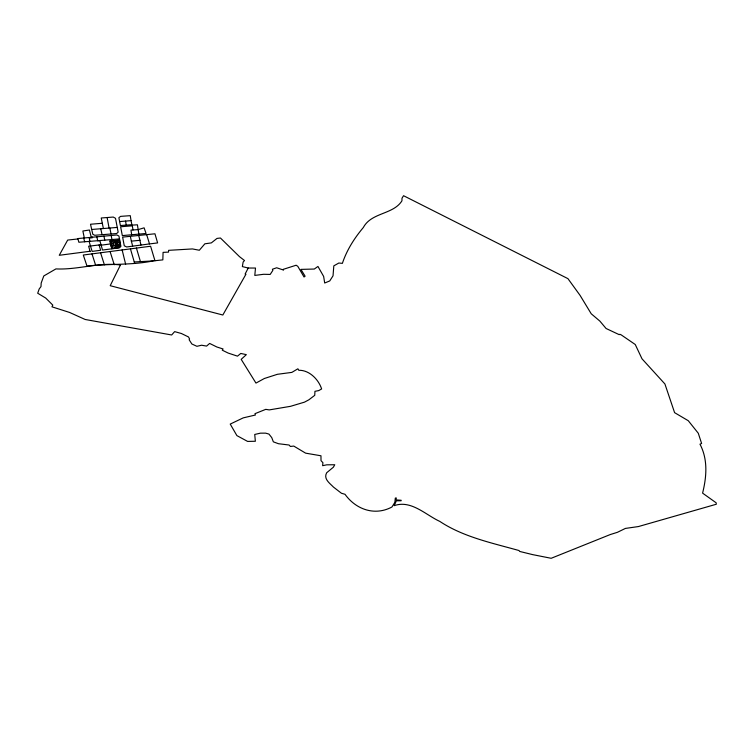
<?xml version="1.0" encoding="UTF-8"?>
<svg xmlns="http://www.w3.org/2000/svg" width="754" height="754" viewBox="0 0 754 754"><rect width="100%" height="100%" fill="white"/><g stroke="black" fill="none" stroke-linecap="round" stroke-linejoin="round"><path stroke-width="1.13" d="M120.574 264.748L110.207 285.7L222.835 315.012L245.945 274.22L245.097 274.07L248.236 268.028L255.502 268.047L254.795 275.417L263.655 274.286L270.177 274.437L272.854 270.394L272.401 269.244L276.68 267.774L283.561 270.083L283.193 269.357L296.143 265.229L297.792 266.322L304.041 277.001L305.106 276.19L300.931 269.385L314.324 269.037L317.952 266.445L323.645 276.426L324.691 283.014L329.743 280.94L333.032 275.823L333.815 265.851L338.829 263.033L342.391 263.344C346.765 250.092 354.38 238.151 363.324 227.529C371.43 212.26 393.277 214.702 401.948 200.809L402.005 198.217L403.56 195.71L567.932 278.641L580.09 295.408L591.221 313.768L599.892 321.119L606.075 328.49L619.232 334.672L619.788 334.258L621.268 334.927L635.254 344.512L642.003 358.81L664.915 383.974L674.594 412.655L688.27 420.713L698.289 433.248L701.606 443.484L699.976 444.181C708.138 459.667 706.573 477.112 702.587 493.125L716.168 502.814L716.3 504.247L638.421 526.556L625.396 528.422L617.432 532.305L610.222 534.567L551.174 558.29L532.654 554.624L519.685 551.438L518.997 550.533C492.108 542.974 463.286 537.018 439.78 521.391C425.614 514.878 411.071 499.666 394.21 505.661L396.359 500.788L401.109 500.779L401.166 500.27L396.057 499.921L396.236 497.904L395.313 498.102L394.86 502.381L391.948 506.999C374.851 516.198 355.954 509.553 345.012 494.294L341.43 493.248L333.419 487.046C329.79 483.248 323.221 478.875 326.68 472.758L333.409 467.169L334.757 464.747L326.765 464.822L322.637 465.689L322.91 462.692L321.006 460.647L320.978 455.784L305.624 453.154L293.768 446.076L290.394 446.462L289.102 445.02L278.433 443.71L273.353 441.835L271.751 437.603L268.942 434.078L265.625 433.145L260.413 433.164L254.729 434.455L255.361 441.26L247.614 441.42L236.888 435.605L230.224 424.087L243.25 417.867L255.399 415.02L254.965 413.682L265.747 409.356L269.253 409.903L290.526 406.321L304.493 402.146L308.867 399.808L314.748 395.322L314.946 391.317L318.725 390.6L321.628 388.941C318.612 379.554 309.376 369.997 298.81 370.28L297.887 368.8L291.855 372.391L277.368 374.304L264.362 378.499L255.964 383.089L241.195 359.356L246.341 354.644L240.78 353.456L237.491 356.152L228.17 353.07L222.26 350.176L223.08 348.97L216.869 347L209.64 343.428L206.605 346.086L201.582 345.228L196.917 346.303L191.874 344.003L189.141 339.743L189.565 338.998L188.509 336.972L181.412 333.513L174.645 331.619L171.658 334.983L85.164 319.479L69.594 312.458L51.969 306.821L52.78 305.097L45.702 298.047L37.7 293.231L39.208 288.933L40.989 286.614L41.178 283.07L43.789 275.964L55.928 268.905C77.596 270.007 98.604 262.138 120.47 264.956M132.327 225.804L120.621 226.756L122.327 235.606L146.059 233.467L144.108 227.831L138.152 229.612L130.951 230.093L131.696 234.937M101.14 245.182L110.527 243.938M149.518 243.919L126.653 246.963L124.278 245.785L122.619 237.114L154.947 233.787L157.624 242.92L149.518 243.919L146.71 234.843M154.975 260.799L150.602 246.238L83.289 255.022L87.002 266.105C108.878 263.561 131.328 265.427 153.194 260.912L162.845 259.876L163.071 252.373L168.528 252.109L168.594 250.337L192.468 248.933L199.339 250.253L204.862 243.806L211.346 242.892L217.011 238.415L220.441 238.01L239.518 256.68L244.513 260.516L243.127 262.062L242.364 266.596L248.236 268.028M90.075 251.261L59.255 255.295L67.681 240.064L77.898 238.952M101.008 244.72L88.623 246.228L90.188 251.648M119.49 238.924L118.953 236.077L116.842 234.975L77.803 238.566L78.868 242.251L119.49 238.924L120.876 246.275L119.245 247.849L102.516 250.036L99.839 240.601L97.69 240.771L96.814 236.643M130.376 236.483L131.366 241.139L140.018 240.29L138.755 235.804M119.632 221.582L131.026 220.63L131.875 224.692L120.386 225.54L118.887 217.699L120.602 216.37L130.272 215.663L131.026 220.63M102.308 223.278L90.508 224.24L92.808 234.277L94.75 235.276L111.064 233.994L116.597 233.533L118.161 232.185L115.503 218.302L113.241 217.058L101.243 217.991L103.373 228.537M91.526 229.489L117.247 227.425M119.716 240.121L109.735 240.931L111.809 248.82M111.488 241.318L110.338 241.412L111.752 248.396L112.902 248.302M114.947 241.044L117.831 240.809L118.218 242.75M115.145 242.015L118.02 241.78M113.27 242.948L119.811 242.42M115.343 242.986L119.848 242.618M110.81 243.74L111.96 243.646M115.73 244.918L120.235 244.56M113.741 245.276L120.272 244.748M111.281 246.068L112.431 245.974M115.927 245.889L118.802 245.663M116.125 246.86L119 246.624M116.314 247.83L119.198 247.595L118.614 244.692M134.25 261.968L153.194 260.912M91.979 253.872L95.504 264.833M100.555 252.741L104.382 264.805M110.065 251.478L114.269 264.767M89.104 241.44L92.12 251.402L100.65 250.281L99.076 244.956M136.399 248L140.433 261.572M130.423 248.792L134.608 263.193M83.628 237.925L84.665 241.798M131.366 241.139L132.666 246.162M91.225 237.105L89.406 230.017L82.874 230.997L84.297 237.859M122.129 249.885L125.635 264.239M100.725 228.754L102.073 234.683M139.876 240.309L140.951 245.059M89.971 241.374L89.264 238.179L92.535 237.689L92.431 237.001M103.911 236.049L104.778 240.177M109.82 228.019L111.064 233.994M116.964 242.854L117.36 244.786M114.844 240.517L116.399 248.226M111.385 240.79L112.977 248.669M111.187 235.446L111.96 239.565M107.115 217.538L109.094 228.085M125.541 221.092L126.257 225.107M133.006 229.961L132.214 225.116L137.417 224.805L138.906 234.428M120.574 246.228L119.829 246.944L114.165 247.397L112.855 240.875L119.386 240.347L120.574 246.228"/></g></svg>
